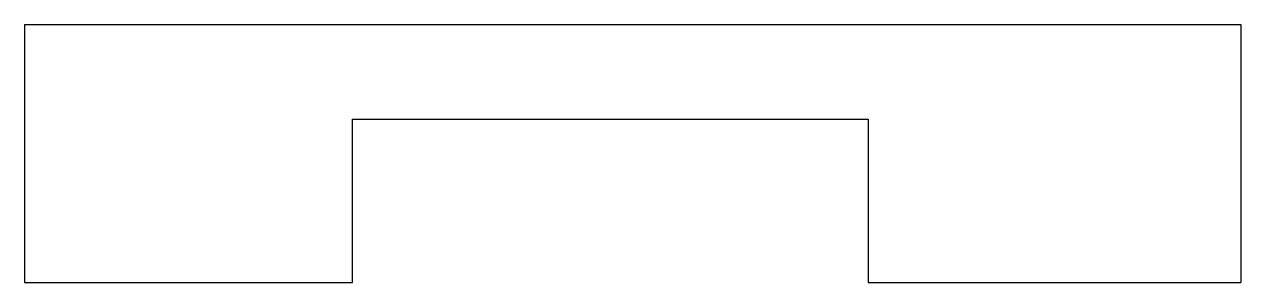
# Model space of a CAD drawing. Extents: x -1.36 to 1.47, y -0.38 to 0.22.
import ezdxf

# ---------------------------------------------------------------- set-up
doc = ezdxf.new("R2010")
doc.units = 0
doc.layers.add('VISIBLE', color=7, linetype='CONTINUOUS')

msp = doc.modelspace()

# ---------------------------------------------------------------- linework, layer by layer
at = {"layer": 'VISIBLE'}
for p, q in [((-1.3634, 0.22), (1.4666, 0.22)), ((-1.3634, 0.22), (-1.3634, -0.38)), ((1.4666, 0.22), (1.4666, -0.38)), ((-0.6, -0.38), (-0.6, 0)), ((-0.6, 0), (0.6, 0)), ((0.6, 0), (0.6, -0.38)), ((-1.3634, -0.38), (-0.6, -0.38)), ((0.6, -0.38), (1.4666, -0.38))]:
    msp.add_line(p, q, dxfattribs=at)

doc.saveas('drawing.dxf')
